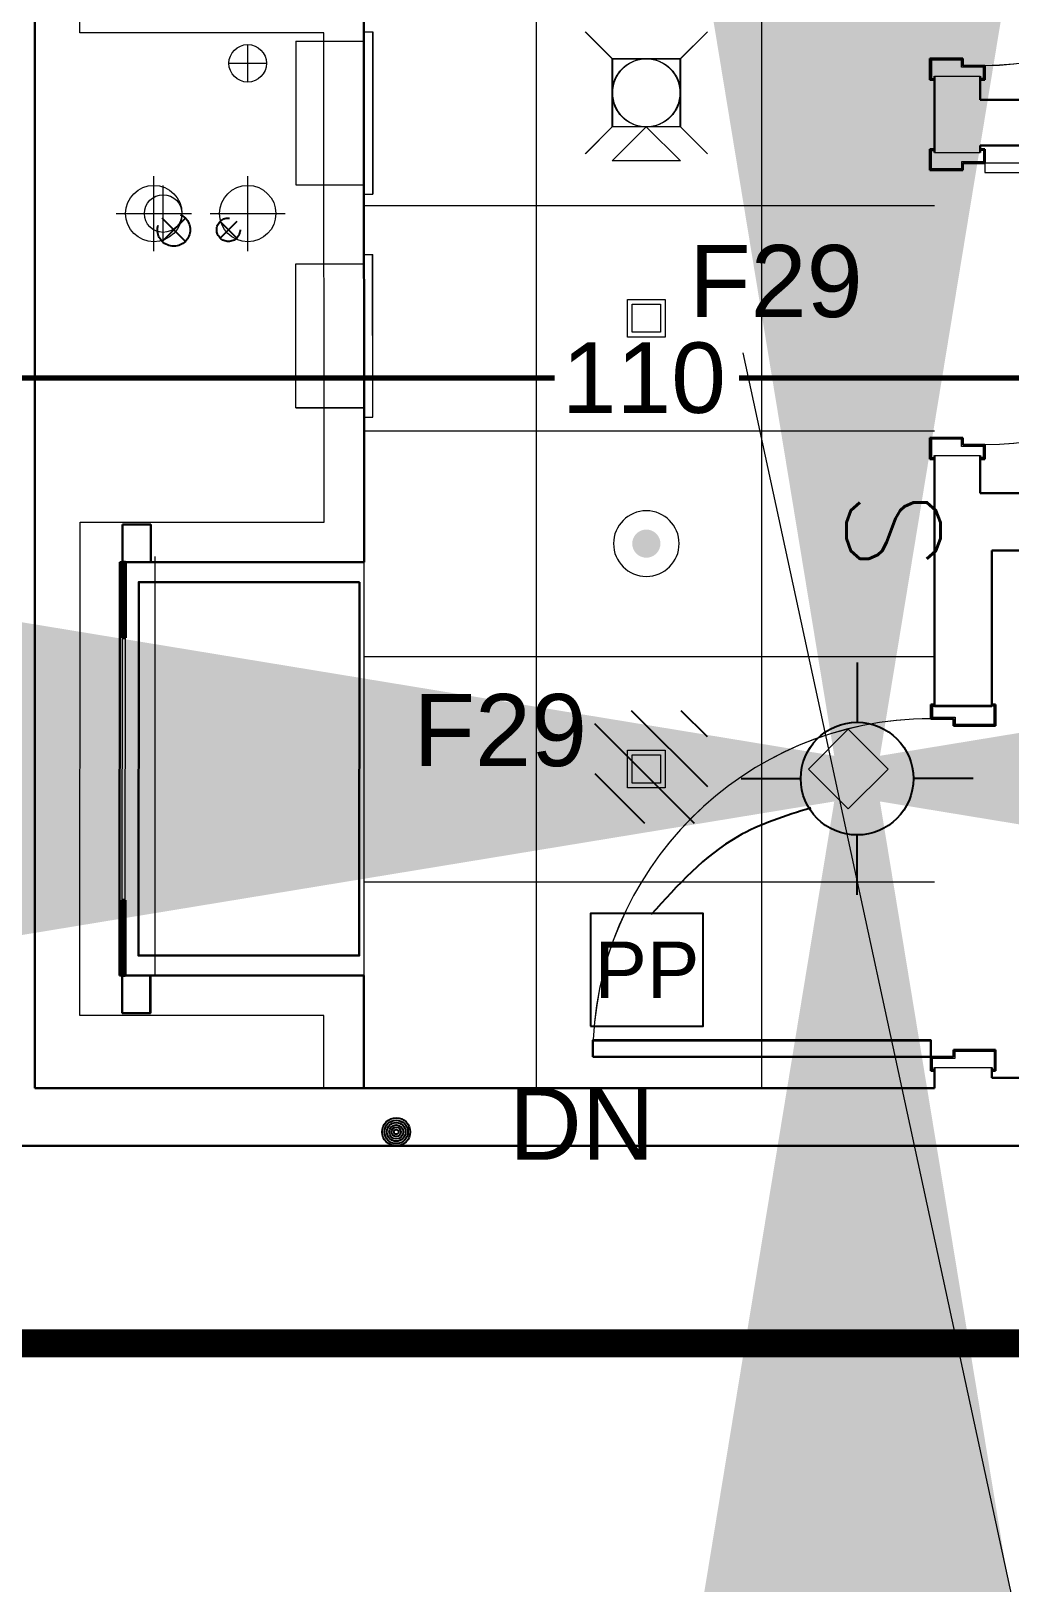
# Model space of a CAD drawing. Header units: inches. Extents: x -26575 to 27, y -11337 to 2257.
# Drawn here: x -23721.1 to -23616.9, y 497.4 to 662.6 of the extents above; entities that cross this region are included whole.
import ezdxf
from ezdxf.enums import TextEntityAlignment as Align

# ---------------------------------------------------------------- set-up
doc = ezdxf.new("R2010")
doc.units = ezdxf.units.IN
doc.header["$LTSCALE"] = 48
doc.header["$MEASUREMENT"] = 0
for name, pattern in [('CENTER2', [1.125, 0.75, -0.125, 0.125, -0.125]), ('DASHED2', [0.375, 0.25, -0.125]), ('NB - 12th floor_plan$0$HIDDEN2', [0.1875, 0.125, -0.0625])]:
    doc.linetypes.add(name, pattern=pattern)
for name, color, linetype in [('A-Detl-Iden', 3, 'Continuous'), ('A106$0$A-AREA-IDEN', 8, 'Continuous'), ('A106$0$A-COUNTER', 8, 'Continuous'), ('A106$0$A-DOOR', 8, 'Continuous'), ('A106$0$A-DOOR-FRAM', 8, 'Continuous'), ('A106$0$A-FLOR-SLEEVE', 8, 'Continuous'), ('A106$0$A-FLOR-SPCL', 8, 'Continuous'), ('A106$0$A-WALL-FULL-INTR', 8, 'Continuous'), ('A106$0$Level 30', 8, 'Continuous'), ('A112$0$A-ANNO-IDEN', 8, 'Continuous'), ('A112$0$A-COUNTER', 8, 'Continuous'), ('A112$0$A-DOOR', 8, 'Continuous'), ('A112$0$A-DOOR-FRAM', 8, 'Continuous'), ('A112$0$A-FLOR-SLEEVE', 8, 'Continuous'), ('A112$0$A-FLOR-SPCL', 8, 'Continuous'), ('A112$0$A-WALL-FULL-INTR', 8, 'Continuous'), ('A112$0$Level 30', 8, 'Continuous'), ('A612$0$A-CLNG-AVDC', 8, 'Continuous'), ('A612$0$A-CLNG-LITE', 3, 'Continuous'), ('A612$0$A-CLNG-PATT', 8, 'Continuous'), ('A612$0$A-CLNG-SFFT', 8, 'Continuous'), ('A612$0$A-FLOR-SLEEVE', 8, 'Continuous'), ('E-Emer-lite', 1, 'Continuous'), ('E-FIRE', 234, 'Continuous'), ('E-Lite-Circ', 52, 'Continuous'), ('E-Lite-Swch @ 48', 53, 'Continuous'), ('E-Lite-Swch @ 96', 53, 'Continuous'), ('E-TEXT', 6, 'Continuous'), ('EWIRE @ 48', 2, 'Continuous'), ('NB - 12th floor_plan$0$STWETSTACK', 1, 'NB - 12th floor_plan$0$HIDDEN2'), ('XREF', 7, 'Continuous')]:
    doc.layers.add(name, color=color, linetype=linetype)
doc.layers.add('E-Fire-Covr', color=240, linetype='Continuous', lineweight=70, plot=False)
doc.styles.add('M08', font='arial.ttf', dxfattribs={"height": 7.68})
doc.styles.add('MAMEP ANNO', font='arial.ttf', dxfattribs={"height": 0.078125})
doc.styles.get("Standard").update_dxf_attribs({"font": 'simplex.shx'})
doc.dimstyles.new('STANDARD_WS', dxfattribs={"dimscale": 3.333333, "dimtxt": 0.18, "dimasz": 0.18, "dimexe": 0.18, "dimexo": 0.0625, "dimgap": 0.09, "dimtad": 0, "dimtih": 1, "dimtoh": 1, "dimdec": 4, "dimzin": 0, "dimdsep": 46, "dimlunit": 4, "dimtxsty": 'Standard', "dimcen": 0.09, "dimadec": 0, "dimazin": 0, "dimtfac": 1, "dimtdec": 4, "dimtofl": 0, "dimtmove": 0, "dimatfit": 3, "dimfxl": 1, "dimfrac": 2, "dimtolj": 1, "dimtzin": 0, "dimarcsym": 0})

# ---------------------------------------------------------------- blocks, each defined once
blk = doc.blocks.new('*D343', base_point=(0, 0))
at = {"layer": 'A106$0$A-FLOR-SLEEVE', "linetype": 'Continuous', "lineweight": 0}
for p, q in [((0, -4), (0, 4)), ((-4, 0), (4, 0))]:
    blk.add_line(p, q, dxfattribs=at)
blk = doc.blocks.new('*U342')
at = {"layer": 'A106$0$A-FLOR-SLEEVE', "linetype": 'Continuous', "lineweight": 13}
blk.add_circle((0, 0), 3, dxfattribs=at)
at = {"layer": 'A106$0$A-FLOR-SLEEVE', "linetype": 'Continuous', "lineweight": 0}
blk.add_blockref('*D343', (0, 0), dxfattribs=at)
blk = doc.blocks.new('*D383', base_point=(0, 0))
at = {"layer": 'A106$0$A-FLOR-SLEEVE', "linetype": 'Continuous', "lineweight": 0}
for p, q in [((0, -2), (0, 2)), ((-2, 0), (2, 0))]:
    blk.add_line(p, q, dxfattribs=at)
blk = doc.blocks.new('*U382')
at = {"layer": 'A106$0$A-FLOR-SLEEVE', "linetype": 'Continuous', "lineweight": 13}
blk.add_circle((0, 0), 2, dxfattribs=at)
at = {"layer": 'A106$0$A-FLOR-SLEEVE', "linetype": 'Continuous', "lineweight": 0}
blk.add_blockref('*D383', (0, 0), dxfattribs=at)
blk = doc.blocks.new('*U406')
at = {"layer": 'A106$0$A-FLOR-SPCL', "linetype": 'Continuous', "lineweight": 13}
for p, q in [((1.81, 9.2), (2.75, 9.2)), ((1.81, -8.11), (1.81, 9.2)), ((2.75, -8.11), (2.75, 9.2)), ((-5.44, 8.2), (1.81, 8.2)), ((1.81, -8.11), (2.75, -8.11))]:
    blk.add_line(p, q, dxfattribs=at)
blk = doc.blocks.new('*U405')
at = {"layer": 'A106$0$A-FLOR-SPCL', "linetype": 'Continuous', "lineweight": 13}
for q in [(-3.53, 8.71), (3.72, -6.6)]:
    blk.add_line((-3.53, -6.6), q, dxfattribs=at)
blk.add_blockref('*U406', (1.91, 0.51), dxfattribs=at)
blk = doc.blocks.new('*U420')
at = {"layer": 'A106$0$A-FLOR-SPCL', "linetype": 'Continuous', "lineweight": 13}
for p, q in [((1.81, 8.11), (2.75, 8.11)), ((1.81, 8.11), (1.81, -9.2)), ((2.75, 8.11), (2.75, -9.2)), ((-5.44, -8.2), (1.81, -8.2)), ((1.81, -9.2), (2.75, -9.2))]:
    blk.add_line(p, q, dxfattribs=at)
blk = doc.blocks.new('*U419')
at = {"layer": 'A106$0$A-FLOR-SPCL', "linetype": 'Continuous', "lineweight": 13}
for q in [(3.72, 6.6), (-3.53, -8.71)]:
    blk.add_line((-3.53, 6.6), q, dxfattribs=at)
blk.add_blockref('*U420', (1.91, -0.51), dxfattribs=at)
blk = doc.blocks.new('*U421')
at = {"layer": 'A106$0$Level 30', "linetype": 'Continuous', "lineweight": 40}
for p, q in [((0.16, 4.02), (-0.16, 4.02)), ((-0.16, 4.02), (-0.16, -4.02)), ((0.16, -4.02), (0.16, 4.02)), ((-0.16, -4.02), (0.16, -4.02))]:
    blk.add_line(p, q, dxfattribs=at)
blk = doc.blocks.new('*U422')
at = {"layer": 'A106$0$Level 30', "linetype": 'Continuous', "lineweight": 40}
for p, q in [((-0.16, -4.02), (-0.16, 4.02)), ((-0.16, 4.02), (0.16, 4.02)), ((0.16, 4.02), (0.16, -4.02)), ((0.16, -4.02), (-0.16, -4.02))]:
    blk.add_line(p, q, dxfattribs=at)
blk = doc.blocks.new('*U385')
at = {"layer": 'A106$0$A-COUNTER', "linetype": 'Continuous', "lineweight": 30, "extrusion": (-2.06805e-36, -9.37051e-28, -1), "flags": 128}
blk.add_lwpolyline([(-1145.6, -394.9), (-1333.7, -394.9), (-1334, -713), (-1146, -713), (-1145.6, -394.9)], dxfattribs=at)
at = {"layer": 'A106$0$A-DOOR', "linetype": 'Continuous', "lineweight": 0}
for centre in [(613, 285), (613, -38)]:
    blk.add_arc(centre, 240, 180, 270, dxfattribs=at)
at = {"layer": 'A106$0$A-DOOR', "linetype": 'Continuous', "lineweight": 0, "extrusion": (0, 0, -1)}
blk.add_arc((-659, -799.2), 288, 90, 180, dxfattribs=at)
at = {"layer": 'A106$0$A-DOOR', "linetype": 'Continuous', "lineweight": 13}
blk.add_3dface([(613, -46), (375, -46), (375, -38), (613, -38)], dxfattribs=at)
at = {"layer": 'A106$0$A-DOOR', "linetype": 'Continuous', "lineweight": 30}
blk.add_3dface([(947, -799.2), (947, -785.2), (659, -785.2), (659, -799.2)], dxfattribs=at)
at = {"layer": 'A106$0$A-DOOR-FRAM', "linetype": 'Continuous', "lineweight": 30}
for p, q in [((613, 33), (613, 45)), ((613, 45), (631.8, 45)), ((631.8, 45), (631.8, 51)), ((631.8, 51), (659.8, 51)), ((659.8, 51), (659.8, 33)), ((613, 33), (616, 33)), ((659.8, 33), (656.8, 33)), ((613, -26), (613, -38)), ((613, -26), (616, -26)), ((659.8, -26), (656.8, -26)), ((659.8, -44), (659.8, -26)), ((613, -38), (631.8, -38)), ((631.8, -38), (631.8, -44)), ((631.8, -44), (659.8, -44)), ((631.8, -278), (631.8, -272)), ((631.8, -272), (659.8, -272)), ((659.8, -272), (659.8, -290)), ((613, -290), (613, -278)), ((613, -278), (631.8, -278)), ((613, -290), (616, -290)), ((659.8, -290), (656.8, -290)), ((604, -517.2), (604, -499.2)), ((604, -499.2), (607, -499.2)), ((659, -499.2), (656, -499.2)), ((659, -499.2), (659, -511.2)), ((659, -511.2), (639.6, -511.2)), ((639.6, -511.2), (639.6, -517.2)), ((639.6, -517.2), (604, -517.2)), ((604, -793.2), (604, -811.2)), ((639.6, -793.2), (604, -793.2)), ((639.6, -799.2), (639.6, -793.2)), ((659, -799.2), (639.6, -799.2)), ((659, -811.2), (659, -799.2)), ((604, -811.2), (607, -811.2)), ((659, -811.2), (656, -811.2))]:
    blk.add_line(p, q, dxfattribs=at)
at = {"layer": 'A106$0$A-DOOR-FRAM', "linetype": 'Continuous', "lineweight": 13}
for p, q in [((614.2, 34.2), (614.2, 43.8)), ((614.2, 43.8), (633, 43.8)), ((633, 43.8), (633, 49.8)), ((633, 49.8), (658.6, 49.8)), ((658.6, 49.8), (658.6, 34.2)), ((614.2, 34.2), (616, 34.2)), ((616, 33), (616, 34.2)), ((658.6, 34.2), (656.8, 34.2)), ((656.8, 34.2), (656.8, 33)), ((616, -26), (616, -27.2)), ((656.8, -27.2), (656.8, -26)), ((614.2, -27.2), (614.2, -36.8)), ((614.2, -27.2), (616, -27.2)), ((614.2, -36.8), (633, -36.8)), ((633, -36.8), (633, -42.8)), ((658.6, -27.2), (656.8, -27.2)), ((658.6, -42.8), (658.6, -27.2)), ((633, -42.8), (658.6, -42.8)), ((633, -279.2), (633, -273.2)), ((633, -273.2), (658.6, -273.2)), ((658.6, -273.2), (658.6, -288.8)), ((614.2, -288.8), (614.2, -279.2)), ((614.2, -279.2), (633, -279.2)), ((614.2, -288.8), (616, -288.8)), ((616, -290), (616, -288.8)), ((658.6, -288.8), (656.8, -288.8)), ((656.8, -288.8), (656.8, -290)), ((605.2, -516), (605.2, -500.4)), ((605.2, -500.4), (607, -500.4)), ((607, -500.4), (607, -499.2)), ((656, -499.2), (656, -500.4)), ((657.8, -500.4), (656, -500.4)), ((657.8, -500.4), (657.8, -510)), ((657.8, -510), (638.4, -510)), ((638.4, -510), (638.4, -516)), ((638.4, -516), (605.2, -516)), ((638.4, -794.4), (605.2, -794.4)), ((605.2, -794.4), (605.2, -810)), ((638.4, -800.4), (638.4, -794.4)), ((657.8, -800.4), (638.4, -800.4)), ((657.8, -810), (657.8, -800.4)), ((605.2, -810), (607, -810)), ((607, -810), (607, -811.2)), ((656, -811.2), (656, -810)), ((657.8, -810), (656, -810))]:
    blk.add_line(p, q, dxfattribs=at)
at = {"layer": 'A106$0$A-WALL-FULL-INTR', "linetype": 'Continuous', "lineweight": 30}
for p, q in [((1142, 107), (1141.7, -377.9)), ((617, 36), (617, 16)), ((656, 36), (656, -29)), ((81, 16), (617, 16)), ((81, -23), (617, -23)), ((617, -23), (617, -29)), ((617, -287), (617, -319)), ((656, -287), (656, -500.4)), ((617, -319), (81, -319)), ((607, -368), (-607, -368)), ((607, -368), (607, -500.4)), ((1349.7, -377.9), (1141.7, -377.9)), ((1349.7, -377.9), (1350, -730)), ((607, -500.4), (656, -500.4)), ((1350, -730), (1142, -730)), ((1142, -730), (1142, -826)), ((607, -817), (360, -817)), ((607, -808.2), (607, -817)), ((656, -808.2), (656, -826)), ((1350, -826), (656, -826)), ((1350, -875), (360, -875))]:
    blk.add_line(p, q, dxfattribs=at)
at = {"layer": 'A106$0$A-WALL-FULL-INTR', "linetype": 'Continuous', "lineweight": 0}
for p, q in [((656, 36), (617, 36)), ((656, -29), (617, -29)), ((656, -287), (617, -287)), ((656, -808.2), (607, -808.2))]:
    blk.add_line(p, q, dxfattribs=at)
at = {"layer": 'A106$0$A-WALL-FULL-INTR', "linetype": 'Continuous', "lineweight": 30}
for points in [[(1347.5, -345.9), (1347.5, -377.9), (1323.5, -377.9), (1323.5, -345.9)], [(1347.8, -762), (1347.8, -730), (1323.8, -730), (1323.8, -762)]]:
    blk.add_3dface(points, dxfattribs=at)
at = {"layer": 'A106$0$Level 30', "linetype": 'Continuous', "lineweight": 13}
blk.add_3dface([(1345, -442.7), (1347.7, -442.7), (1348, -665.5), (1345.3, -665.5)], dxfattribs=at)
at = {"layer": 'A106$0$A-FLOR-SPCL', "linetype": 'Continuous', "lineweight": 13, "extrusion": (0, 0, -1), "xscale": 8, "yscale": 8, "zscale": 8}
for name, p in [('*U419', (-1171.7, 13.2)), ('*U405', (-1171.7, -193.5))]:
    blk.add_blockref(name, p, dxfattribs=at)
at = {"layer": 'A106$0$Level 30', "linetype": 'Continuous', "lineweight": 40, "extrusion": (0, 0, -1), "xscale": 8, "yscale": 8, "zscale": 8}
for name, p in [('*U421', (-1346.2, -410.1)), ('*U422', (-1346.6, -697.9))]:
    blk.add_blockref(name, p, dxfattribs=at)
blk = doc.blocks.new('A106')
at = {"layer": 'A106$0$A-AREA-IDEN', "lineweight": 0, "elevation": 0.21, "flags": 128}
blk.add_lwpolyline([(-23567.07, 413.23), (-23598.77, 413.23), (-23645.26, 628.32)], dxfattribs=at)
at = {"layer": 'A106$0$A-WALL-FULL-INTR', "lineweight": 30}
for p, q in [((-23720.69, 762.66), (-23720.69, 550.03)), ((-23711.66, 550.03), (-23720.69, 550.03)), ((-23711.66, 543.91), (-23726.82, 543.91))]:
    blk.add_line(p, q, dxfattribs=at)
at = {"layer": 'A106$0$A-WALL-FULL-INTR', "lineweight": 0, "flags": 128}
blk.add_lwpolyline([(-23689.91, 550.03), (-23689.91, 557.78), (-23715.91, 557.78), (-23715.86, 610.29), (-23689.87, 610.29), (-23689.91, 662.41), (-23715.91, 662.41), (-23715.91, 742.91), (-23689.91, 742.91), (-23689.91, 762.66)], dxfattribs=at)
at = {"layer": 'A106$0$A-FLOR-SLEEVE', "lineweight": 13}
for name, p in [('*U382', (-23698.02, 659.16)), ('*U342', (-23708.02, 643.16)), ('*U342', (-23698.02, 643.16))]:
    blk.add_blockref(name, p, dxfattribs=at)
at = {"layer": 'A106$0$A-WALL-FULL-INTR', "lineweight": 30, "extrusion": (0, 0, -1), "xscale": 0.125, "yscale": 0.125, "zscale": 0.125}
blk.add_blockref('*U385', (23542.91, 653.28), dxfattribs=at)
blk = doc.blocks.new('LTG-Switch-Anno')
at = {"color": 0, "linetype": 'ByBlock'}
blk.add_text('S', height=0.1042, dxfattribs=at).set_placement((0, -0.1094), align=Align.CENTER)
at = {"color": 6, "style": 'MAMEP ANNO'}
blk.add_attdef('SUB', (0.0521, -0.125), '', height=0.0729, dxfattribs=at)
blk = doc.blocks.new('A112')
at = {"layer": 'A112$0$A-ANNO-IDEN', "lineweight": 0, "elevation": 0.21, "flags": 128}
blk.add_lwpolyline([(-23567.07, 413.23), (-23598.77, 413.23), (-23645.26, 628.32)], dxfattribs=at)
at = {"layer": 'A112$0$A-COUNTER', "lineweight": 30, "flags": 128}
blk.add_lwpolyline([(-23686.11, 603.92), (-23709.62, 603.92), (-23709.66, 564.16), (-23686.15, 564.16), (-23686.11, 603.92)], dxfattribs=at)
at = {"layer": 'A112$0$A-DOOR', "lineweight": 0, "extrusion": (0, 0, -1)}
for centre in [(23619.54, 688.91), (23619.54, 648.53)]:
    blk.add_arc(centre, 30, 180, 270, dxfattribs=at)
at = {"layer": 'A112$0$A-DOOR', "lineweight": 0}
blk.add_arc((-23625.28, 553.39), 36, 90, 180, dxfattribs=at)
at = {"layer": 'A112$0$A-DOOR', "lineweight": 13}
blk.add_3dface([(-23619.54, 647.53), (-23589.79, 647.53), (-23589.79, 648.53), (-23619.54, 648.53)], dxfattribs=at)
at = {"layer": 'A112$0$A-DOOR', "lineweight": 30}
blk.add_3dface([(-23661.28, 553.39), (-23661.28, 555.14), (-23625.28, 555.14), (-23625.28, 553.39)], dxfattribs=at)
at = {"layer": 'A112$0$A-DOOR-FRAM', "lineweight": 30}
for p, q in [((-23625.39, 659.66), (-23625.39, 657.41)), ((-23621.89, 659.66), (-23625.39, 659.66)), ((-23621.89, 658.91), (-23621.89, 659.66)), ((-23619.54, 658.91), (-23621.89, 658.91)), ((-23619.54, 657.41), (-23619.54, 658.91)), ((-23625.39, 657.41), (-23625.01, 657.41)), ((-23619.54, 657.41), (-23619.91, 657.41)), ((-23625.39, 647.78), (-23625.39, 650.03)), ((-23625.39, 650.03), (-23625.01, 650.03)), ((-23619.54, 650.03), (-23619.91, 650.03)), ((-23619.54, 650.03), (-23619.54, 648.53)), ((-23621.89, 647.78), (-23625.39, 647.78)), ((-23619.54, 648.53), (-23621.89, 648.53)), ((-23621.89, 648.53), (-23621.89, 647.78)), ((-23625.39, 619.28), (-23625.39, 617.03)), ((-23621.89, 619.28), (-23625.39, 619.28)), ((-23621.89, 618.53), (-23621.89, 619.28)), ((-23619.54, 618.53), (-23621.89, 618.53)), ((-23619.54, 617.03), (-23619.54, 618.53)), ((-23625.39, 617.03), (-23625.01, 617.03)), ((-23619.54, 617.03), (-23619.91, 617.03)), ((-23625.28, 590.89), (-23625.28, 589.39)), ((-23625.28, 590.89), (-23624.91, 590.89)), ((-23618.41, 590.89), (-23618.78, 590.89)), ((-23618.41, 588.64), (-23618.41, 590.89)), ((-23625.28, 589.39), (-23622.86, 589.39)), ((-23622.86, 589.39), (-23622.86, 588.64)), ((-23622.86, 588.64), (-23618.41, 588.64)), ((-23622.86, 553.39), (-23622.86, 554.14)), ((-23622.86, 554.14), (-23618.41, 554.14)), ((-23618.41, 554.14), (-23618.41, 551.89)), ((-23625.28, 551.89), (-23625.28, 553.39)), ((-23625.28, 553.39), (-23622.86, 553.39)), ((-23625.28, 551.89), (-23624.91, 551.89)), ((-23618.41, 551.89), (-23618.78, 551.89))]:
    blk.add_line(p, q, dxfattribs=at)
at = {"layer": 'A112$0$A-DOOR-FRAM', "lineweight": 13}
for p, q in [((-23622.04, 659.51), (-23625.24, 659.51)), ((-23625.24, 659.51), (-23625.24, 657.56)), ((-23622.04, 658.76), (-23622.04, 659.51)), ((-23619.69, 658.76), (-23622.04, 658.76)), ((-23619.69, 657.56), (-23619.69, 658.76)), ((-23625.24, 657.56), (-23625.01, 657.56)), ((-23625.01, 657.56), (-23625.01, 657.41)), ((-23619.91, 657.41), (-23619.91, 657.56)), ((-23619.69, 657.56), (-23619.91, 657.56)), ((-23625.24, 647.93), (-23625.24, 649.88)), ((-23625.24, 649.88), (-23625.01, 649.88)), ((-23625.01, 649.88), (-23625.01, 650.03)), ((-23619.91, 650.03), (-23619.91, 649.88)), ((-23619.69, 649.88), (-23619.91, 649.88)), ((-23619.69, 649.88), (-23619.69, 648.68)), ((-23622.04, 647.93), (-23625.24, 647.93)), ((-23619.69, 648.68), (-23622.04, 648.68)), ((-23622.04, 648.68), (-23622.04, 647.93)), ((-23622.04, 619.13), (-23625.24, 619.13)), ((-23625.24, 619.13), (-23625.24, 617.18)), ((-23622.04, 618.38), (-23622.04, 619.13)), ((-23619.69, 618.38), (-23622.04, 618.38)), ((-23619.69, 617.18), (-23619.69, 618.38)), ((-23625.24, 617.18), (-23625.01, 617.18)), ((-23625.01, 617.18), (-23625.01, 617.03)), ((-23619.91, 617.03), (-23619.91, 617.18)), ((-23619.69, 617.18), (-23619.91, 617.18)), ((-23625.13, 590.74), (-23625.13, 589.54)), ((-23625.13, 590.74), (-23624.91, 590.74)), ((-23624.91, 590.89), (-23624.91, 590.74)), ((-23618.78, 590.74), (-23618.78, 590.89)), ((-23618.56, 590.74), (-23618.78, 590.74)), ((-23618.56, 588.79), (-23618.56, 590.74)), ((-23625.13, 589.54), (-23622.71, 589.54)), ((-23622.71, 589.54), (-23622.71, 588.79)), ((-23622.71, 588.79), (-23618.56, 588.79)), ((-23622.71, 553.24), (-23622.71, 553.99)), ((-23622.71, 553.99), (-23618.56, 553.99)), ((-23618.56, 553.99), (-23618.56, 552.04)), ((-23625.13, 552.04), (-23625.13, 553.24)), ((-23625.13, 553.24), (-23622.71, 553.24)), ((-23625.13, 552.04), (-23624.91, 552.04)), ((-23624.91, 551.89), (-23624.91, 552.04)), ((-23618.56, 552.04), (-23618.78, 552.04)), ((-23618.78, 552.04), (-23618.78, 551.89))]:
    blk.add_line(p, q, dxfattribs=at)
at = {"layer": 'A112$0$A-FLOR-SLEEVE', "lineweight": 0}
for p, q in [((-23707.02, 640.16), (-23707.02, 646.16)), ((-23698.02, 639.16), (-23698.02, 647.16)), ((-23710.02, 643.16), (-23704.02, 643.16)), ((-23702.02, 643.16), (-23694.02, 643.16))]:
    blk.add_line(p, q, dxfattribs=at)
at = {"layer": 'A112$0$A-FLOR-SLEEVE', "lineweight": 13}
for centre, radius in [((-23698.02, 643.16), 3), ((-23707.02, 643.16), 2)]:
    blk.add_circle(centre, radius, dxfattribs=at)
at = {"layer": 'A112$0$A-FLOR-SPCL', "lineweight": 13}
for p, q in [((-23692.9, 661.53), (-23685.65, 661.53)), ((-23692.9, 661.53), (-23692.9, 646.22)), ((-23685.65, 662.53), (-23684.72, 662.53)), ((-23685.65, 662.53), (-23685.65, 645.22)), ((-23684.72, 662.53), (-23684.72, 645.22)), ((-23692.9, 646.22), (-23685.65, 646.22)), ((-23685.65, 645.22), (-23684.72, 645.22)), ((-23692.9, 622.5), (-23692.9, 637.82)), ((-23692.9, 637.82), (-23685.65, 637.82)), ((-23685.65, 638.82), (-23684.72, 638.82)), ((-23685.65, 621.51), (-23685.65, 638.82)), ((-23684.71, 621.5), (-23684.72, 638.82)), ((-23692.9, 622.5), (-23685.65, 622.5)), ((-23685.65, 621.51), (-23684.71, 621.5))]:
    blk.add_line(p, q, dxfattribs=at)
at = {"layer": 'A112$0$A-WALL-FULL-INTR', "lineweight": 30}
for p, q in [((-23720.69, 762.66), (-23720.69, 550.03)), ((-23685.66, 666.66), (-23685.62, 606.04)), ((-23624.91, 657.78), (-23624.91, 649.66)), ((-23620.03, 657.78), (-23620.03, 655.28)), ((-23553.03, 655.28), (-23620.03, 655.28)), ((-23553.03, 650.41), (-23620.03, 650.41)), ((-23620.03, 650.41), (-23620.03, 649.66)), ((-23624.91, 617.41), (-23624.91, 590.74)), ((-23620.03, 617.41), (-23620.03, 613.41)), ((-23620.03, 613.41), (-23553.03, 613.41)), ((-23618.78, 607.28), (-23618.78, 590.74)), ((-23618.78, 607.28), (-23467.03, 607.28)), ((-23711.62, 606.04), (-23711.66, 562.03)), ((-23711.62, 606.04), (-23685.62, 606.04)), ((-23618.78, 590.74), (-23624.91, 590.74)), ((-23711.66, 562.03), (-23685.66, 562.03)), ((-23685.66, 562.03), (-23685.66, 550.03)), ((-23624.91, 552.26), (-23624.91, 550.03)), ((-23618.78, 552.26), (-23618.78, 551.16)), ((-23618.78, 551.16), (-23587.91, 551.16)), ((-23711.66, 550.03), (-23720.69, 550.03)), ((-23711.66, 550.03), (-23624.91, 550.03)), ((-23711.66, 543.91), (-23726.82, 543.91)), ((-23711.66, 543.91), (-23587.91, 543.91))]:
    blk.add_line(p, q, dxfattribs=at)
at = {"layer": 'A112$0$A-WALL-FULL-INTR', "lineweight": 0}
for p, q in [((-23624.91, 657.78), (-23620.03, 657.78)), ((-23624.91, 649.66), (-23620.03, 649.66)), ((-23624.91, 617.41), (-23620.03, 617.41)), ((-23624.91, 552.26), (-23618.78, 552.26))]:
    blk.add_line(p, q, dxfattribs=at)
at = {"layer": 'A112$0$A-WALL-FULL-INTR', "lineweight": 0, "flags": 128}
blk.add_lwpolyline([(-23689.91, 550.03), (-23689.91, 557.78), (-23715.91, 557.78), (-23715.86, 610.29), (-23689.87, 610.29), (-23689.91, 662.41), (-23715.91, 662.41), (-23715.91, 742.91), (-23689.91, 742.91), (-23689.91, 762.66)], dxfattribs=at)
at = {"layer": 'A112$0$A-WALL-FULL-INTR', "lineweight": 30}
for points in [[(-23711.34, 610.04), (-23711.34, 606.04), (-23708.34, 606.04), (-23708.34, 610.04)], [(-23711.39, 558.03), (-23711.39, 562.03), (-23708.39, 562.03), (-23708.39, 558.03)]]:
    blk.add_3dface(points, dxfattribs=at)
at = {"layer": 'A112$0$Level 30', "lineweight": 40}
for p, q in [((-23711.03, 606.04), (-23711.34, 606.04)), ((-23711.34, 606.04), (-23711.34, 598.01)), ((-23711.03, 598.01), (-23711.03, 606.04)), ((-23711.34, 598.01), (-23711.03, 598.01)), ((-23711.39, 562.03), (-23711.39, 570.07)), ((-23711.39, 570.07), (-23711.07, 570.07)), ((-23711.07, 570.07), (-23711.07, 562.03)), ((-23711.07, 562.03), (-23711.39, 562.03))]:
    blk.add_line(p, q, dxfattribs=at)
at = {"layer": 'A112$0$Level 30', "lineweight": 13}
blk.add_3dface([(-23711.03, 597.94), (-23711.37, 597.94), (-23711.41, 570.1), (-23711.07, 570.1)], dxfattribs=at)
blk = doc.blocks.new('*E922')
at = {"layer": 'A612$0$A-CLNG-LITE', "linetype": 'Continuous', "lineweight": 0}
h = blk.add_hatch(color=256, dxfattribs=at)
edge = h.paths.add_edge_path()
edge.add_arc((0, 0), 12, 0, 360)
blk = doc.blocks.new('A612')
at = {"layer": 'A612$0$A-CLNG-AVDC', "lineweight": 0}
for p, q in [((-23659.21, 659.65, 0), (-23662.09, 662.53, 0)), ((-23651.95, 659.65, 0), (-23649.06, 662.53, 0)), ((-23659.21, 652.39, 0), (-23662.09, 649.51, 0)), ((-23655.58, 652.39, 0), (-23659.21, 648.76, 0)), ((-23655.58, 652.39, 0), (-23651.95, 648.76, 0)), ((-23651.95, 652.39, 0), (-23649.06, 649.51, 0)), ((-23651.95, 648.76, 0), (-23659.21, 648.76, 0))]:
    blk.add_line(p, q, dxfattribs=at)
at = {"layer": 'A612$0$A-CLNG-AVDC', "lineweight": 0, "extrusion": (0, 0, -1)}
blk.add_ellipse((-23655.58, 656.02, 0), major_axis=(-2.57, 2.57), ratio=1, start_param=5.497787, end_param=11.780972, dxfattribs=at)
at = {"layer": 'A612$0$A-CLNG-AVDC', "lineweight": 0}
blk.add_3dface([(-23651.95, 652.39, 0), (-23659.21, 652.39, 0), (-23659.21, 659.65, 0), (-23651.95, 659.65, 0)], dxfattribs=at)
at = {"layer": 'A612$0$A-CLNG-LITE', "lineweight": 0}
for p, q in [((-23659.18, 659.62, 0), (-23662.03, 662.48, 0)), ((-23651.98, 659.62, 0), (-23649.12, 662.48, 0)), ((-23659.18, 652.42, 0), (-23662.03, 649.56, 0)), ((-23651.98, 652.42, 0), (-23649.12, 649.56, 0))]:
    blk.add_line(p, q, dxfattribs=at)
for centre, major_axis, start_param, end_param in [((-23655.58, 656.02, 0), (-2.55, 2.55), 3.926991, 10.210176), ((-23655.58, 608.02, 0), (2.47, 2.47), 5.497787, 11.780972)]:
    blk.add_ellipse(centre, major_axis=major_axis, ratio=1, start_param=start_param, end_param=end_param, dxfattribs=at)
for points in [[(-23659.18, 652.42, 0), (-23651.98, 652.42, 0), (-23651.98, 659.62, 0), (-23659.18, 659.62, 0)], [(-23657.58, 634.02, 0), (-23653.58, 634.02, 0), (-23653.58, 630.02, 0), (-23657.58, 630.02, 0)], [(-23657.08, 633.52, 0), (-23654.08, 633.52, 0), (-23654.08, 630.52, 0), (-23657.08, 630.52, 0)], [(-23657.58, 586.02, 0), (-23653.58, 586.02, 0), (-23653.58, 582.02, 0), (-23657.58, 582.02, 0)], [(-23657.08, 585.52, 0), (-23654.08, 585.52, 0), (-23654.08, 582.52, 0), (-23657.08, 582.52, 0)]]:
    blk.add_3dface(points, dxfattribs=at)
at = {"layer": 'A612$0$A-CLNG-LITE', "lineweight": 13}
blk.add_3dface([(-23638.32, 584.02, 0), (-23634.08, 588.26, 0), (-23629.84, 584.02, 0), (-23634.08, 579.78, 0)], dxfattribs=at)
at = {"layer": 'A612$0$A-CLNG-PATT', "lineweight": 0}
for p, q in [((-23667.28, 550.03, 0), (-23667.28, 762.03, 0)), ((-23643.28, 550.03, 0), (-23643.28, 762.03, 0)), ((-23685.66, 644.02, 0), (-23624.91, 644.02, 0)), ((-23685.66, 620.02, 0), (-23624.91, 620.02, 0)), ((-23685.66, 606.66), (-23685.66, 562.03, 0)), ((-23685.66, 596.02, 0), (-23624.91, 596.02, 0)), ((-23685.66, 572.02, 0), (-23624.91, 572.02, 0))]:
    blk.add_line(p, q, dxfattribs=at)
at = {"layer": 'A612$0$A-CLNG-SFFT', "lineweight": 13}
blk.add_line((-23707.91, 606.66, 0), (-23707.91, 562.03), dxfattribs=at)
at = {"layer": 'A612$0$A-FLOR-SLEEVE', "lineweight": 0}
for p, q in [((-23707.02, 640.16), (-23707.02, 646.16)), ((-23698.02, 639.16), (-23698.02, 647.16)), ((-23710.02, 643.16), (-23704.02, 643.16)), ((-23702.02, 643.16), (-23694.02, 643.16))]:
    blk.add_line(p, q, dxfattribs=at)
at = {"layer": 'A612$0$A-FLOR-SLEEVE', "lineweight": 13}
for centre, radius in [((-23698.02, 643.16), 3), ((-23707.02, 643.16), 2)]:
    blk.add_circle(centre, radius, dxfattribs=at)
at = {"layer": 'A612$0$A-CLNG-LITE', "lineweight": 0, "xscale": 0.125, "yscale": 0.125, "zscale": 1.25e-11}
blk.add_blockref('*E922', (-23655.58, 608.02, 0), dxfattribs=at)
blk = doc.blocks.new('NB - 12th floor_plan')
at = {"layer": 'NB - 12th floor_plan$0$STWETSTACK'}
for p, q in [((-23704.65, 640.2), (-23707.13, 642.68)), ((-23704.65, 642.68), (-23707.13, 640.2)), ((-23699.19, 640.56), (-23700.96, 642.32)), ((-23699.19, 642.32), (-23700.96, 640.56))]:
    blk.add_line(p, q, dxfattribs=at)
for centre, radius in [((-23705.89, 641.44), 1.75), ((-23700.07, 641.44), 1.25)]:
    blk.add_circle(centre, radius, dxfattribs=at)
blk = doc.blocks.new('LTG-SwitchPP-Anno')
at = {"color": 0, "linetype": 'ByBlock'}
blk.add_lwpolyline([(-0.125, -0.125), (0.125, -0.125), (0.125, 0.125), (-0.125, 0.125)], close=True, dxfattribs=at)
at = {"color": 0, "linetype": 'ByBlock', "style": 'MAMEP ANNO'}
blk.add_text('PP', height=0.125, dxfattribs=at).set_placement((0, 0), align=Align.MIDDLE_CENTER)
blk = doc.blocks.new('*U164')
at = {"layer": 'E-Fire-Covr'}
blk.add_lwpolyline([(10.15, 322), (318, 322), (318, -314), (-318, -314), (-318, 322), (-9.51, 322)], dxfattribs=at)
at = {"layer": 'E-Fire-Covr', "style": 'MAMEP ANNO'}
blk.add_text('110', height=7.5, dxfattribs=at).set_placement((0, 322), align=Align.MIDDLE_CENTER)
blk = doc.blocks.new('PWR-CondDn-Anno')
at = {"color": 0, "linetype": 'ByBlock'}
for radius in [0.0312, 0.026, 0.0208, 0.0156, 0.0104, 0.00521]:
    blk.add_circle((0, 0), radius, dxfattribs=at)
blk = doc.blocks.new('LTG-DTSensor-Anno')
at = {"color": 0, "linetype": 'ByBlock'}
blk.add_circle((0, 0), 0.0625, dxfattribs=at)
for points in [[(0.0218, 0.1288), (-0.0218, 0.1286), (-0.0004, 0.2596)], [(-0.1288, -0.0218), (-0.1286, 0.0218), (-0.2596, 0.0004)], [(0.1288, -0.0218), (0.1286, 0.0218), (0.2596, 0.0004)], [(0.0218, -0.1288), (-0.0218, -0.1286), (-0.0004, -0.2596)]]:
    blk.add_solid(points, dxfattribs=at)
for points in [[(0, 0.1287), (0, 0.0625)], [(-0.1287, 0), (-0.0625, 0)], [(0.1287, 0), (0.0625, 0)], [(0, -0.1287), (0, -0.0625)]]:
    blk.add_leader(points, dimstyle='STANDARD_WS', override={"dimscale": 192, "dimasz": 0.125, "dimgap": 0.09, "dimtad": 0, "dimfrac": 0}, dxfattribs=at)

msp = doc.modelspace()

# ---------------------------------------------------------------- hatches: boundary and pattern name
at = {"layer": 'E-Emer-lite'}
h = msp.add_hatch(dxfattribs=at)
h.set_pattern_fill('ANSI31', color=256, scale=30, angle=90.0676)
h.set_pattern_definition([(135.067582, (-26076.8268, 25839.7924), (-2.64852087, -2.6547763), [])])
h.paths.add_polyline_path([(-23661.05, 578.25), (-23661.11, 590.25), (-23649.11, 590.27), (-23649.05, 578.27)])

# ---------------------------------------------------------------- linework, layer by layer
at = {"layer": 'A-Detl-Iden', "linetype": 'DASHED2', "const_width": 3, "flags": 128}
msp.add_lwpolyline([(-23819.09, 1044.51), (-22491.25, 1044.51, -0.414214), (-22467.25, 1020.51), (-22467.25, 546.88, -0.414214), (-22491.25, 522.88), (-23819.09, 522.88, -0.414214), (-23843.09, 546.88), (-23843.09, 1020.51, -0.414214)], format="xyb", close=True, dxfattribs=at)
at = {"layer": 'E-Lite-Circ', "linetype": 'CENTER2'}
msp.add_spline([(-23638.07, 579.89), (-23645.87, 576.82), (-23655.07, 568.52)], degree=3, dxfattribs=at)

# ---------------------------------------------------------------- block references
at = {"layer": 'E-FIRE'}
msp.add_blockref('*U164', (-23655.84, 303.69), dxfattribs=at)
at = {"layer": 'E-Lite-Swch @ 48', "xscale": 48, "yscale": 48, "zscale": 48}
msp.add_blockref('LTG-SwitchPP-Anno', (-23655.52, 562.65), dxfattribs=at)
at = {"layer": 'E-Lite-Swch @ 96', "xscale": 96, "yscale": 96, "zscale": 96, "rotation": 90}
msp.add_blockref('LTG-Switch-Anno', (-23634.78, 609.41), dxfattribs=at)
at = {"layer": 'E-Lite-Swch @ 96', "xscale": 96, "yscale": 96, "zscale": 96}
msp.add_blockref('LTG-DTSensor-Anno', (-23633.14, 583), dxfattribs=at)
at = {"layer": 'EWIRE @ 48', "xscale": 48, "yscale": 48, "zscale": 48}
msp.add_blockref('PWR-CondDn-Anno', (-23682.21, 545.39), dxfattribs=at)
at = {"layer": 'XREF'}
for name in ['A106', 'A112', 'NB - 12th floor_plan', 'A612']:
    msp.add_blockref(name, (0, 0), dxfattribs=at)

# ---------------------------------------------------------------- texts
at = {"layer": 'E-TEXT', "style": 'M08'}
for s, p in [('F29', (-23651.03, 632.14)), ('F29', (-23680.38, 584.33)), ('DN', (-23670.2, 542.42))]:
    msp.add_text(s, height=7.68, dxfattribs=at).set_placement(p)

doc.saveas('drawing.dxf')
